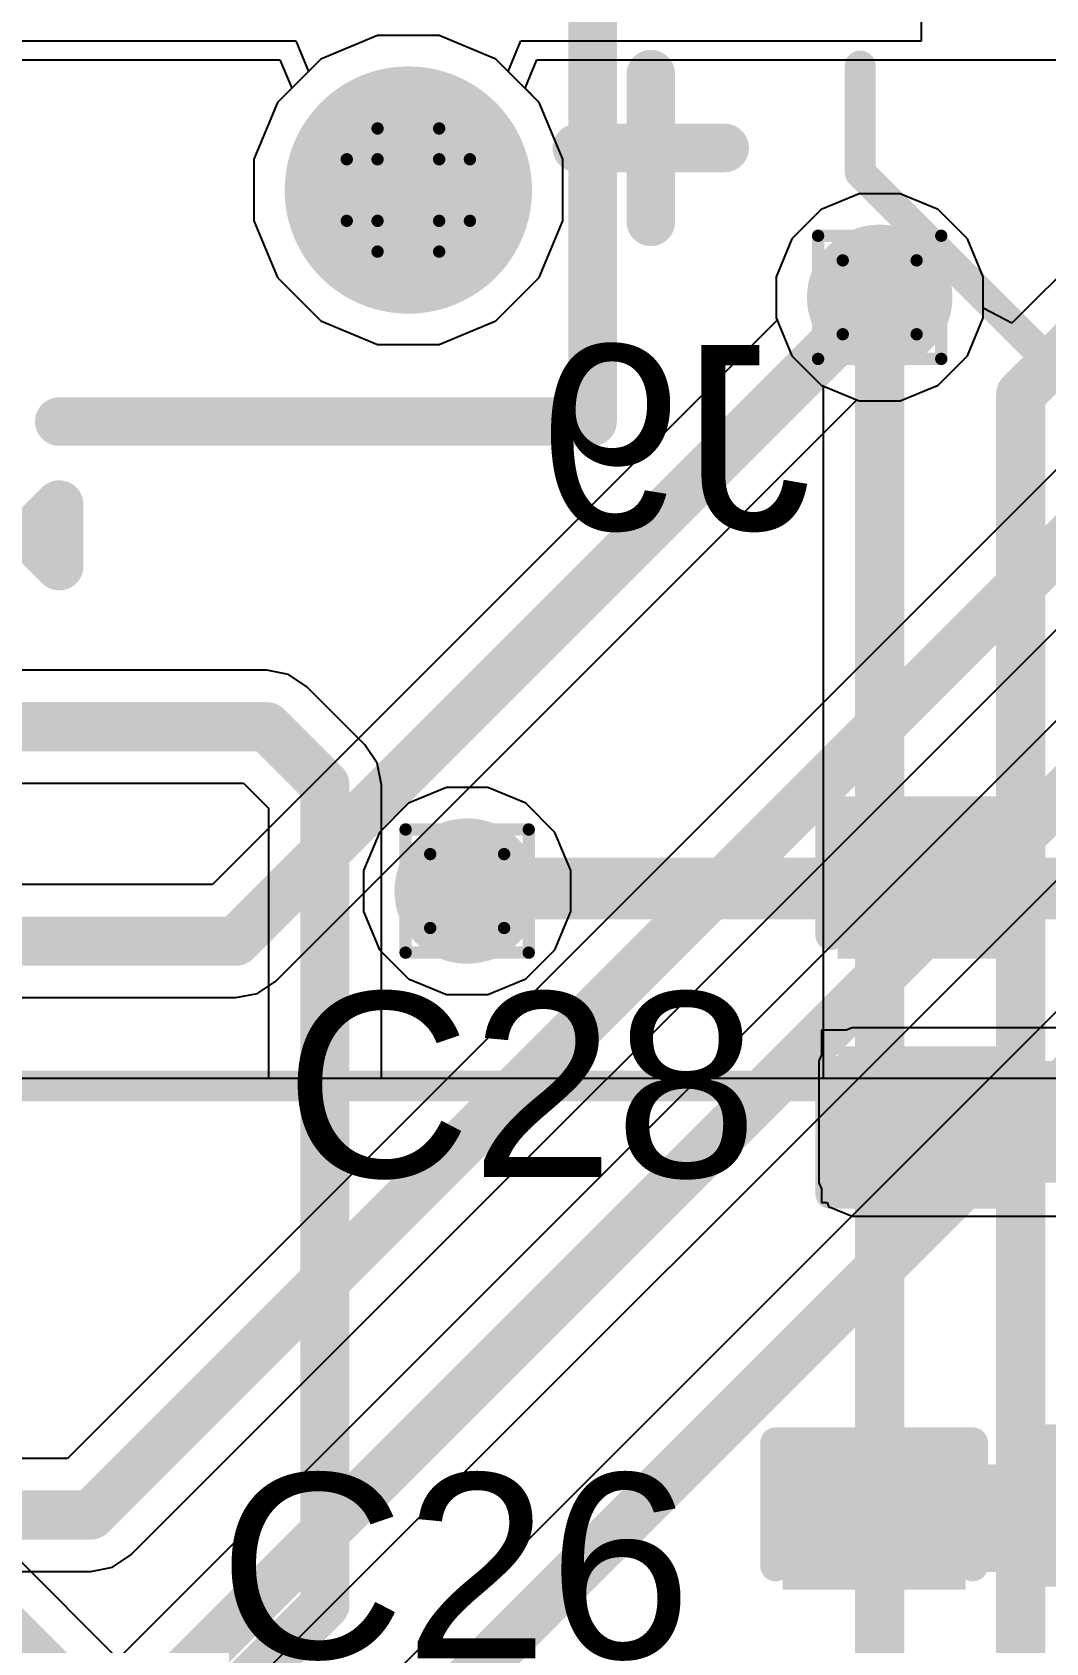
# Model space of a CAD drawing. Header units: inches. Extents: x -22 to 5433, y -13 to 5447.
# Drawn here: x 23 to 27.18, y 20.83 to 27.48 of the extents above; entities that cross this region are included whole.
import ezdxf

# ---------------------------------------------------------------- set-up
doc = ezdxf.new("R2010")
doc.units = ezdxf.units.IN
for name, color, linetype in [('Bottom Layer', 5, 'Continuous'), ('Bottom Overlay', 54, 'Continuous'), ('Bottom Solder', 6, 'Continuous'), ('Drill Drawing', 1, 'Continuous'), ('Ground', 16, 'Continuous'), ('Pad Holes', 156, 'Continuous'), ('Power', 76, 'Continuous'), ('Top Layer', 1, 'Continuous'), ('Top Overlay', 2, 'Continuous'), ('Top Paste', 8, 'Continuous'), ('Top Solder', 216, 'Continuous'), ('Via Holes', 16, 'Continuous')]:
    doc.layers.add(name, color=color, linetype=linetype)
doc.styles.add('Arial', font='', dxfattribs={"height": 0.2})
doc.styles.get('Arial').set_extended_font_data('Arial')

msp = doc.modelspace()

# ---------------------------------------------------------------- hatches: boundary and pattern name
at = {"layer": 'Bottom Layer'}
h = msp.add_hatch(color=5, dxfattribs=at)
edge = h.paths.add_edge_path()
edge.add_arc((26.4948, 26.3842), 0.3, 0, 360)
h = msp.add_hatch(color=5, dxfattribs=at)
edge = h.paths.add_edge_path()
edge.add_arc((24.7932, 23.935), 0.3, 0, 360)
at = {"layer": 'Bottom Solder'}
h = msp.add_hatch(color=6, dxfattribs=at)
edge = h.paths.add_edge_path()
edge.add_arc((24.5506, 26.8267), 0.1016, 0, 360)
at = {"layer": 'Ground'}
h = msp.add_hatch(color=16, dxfattribs=at)
edge = h.paths.add_edge_path()
edge.add_arc((26.4948, 26.3842), 0.3, 0, 360)
h = msp.add_hatch(color=16, dxfattribs=at)
edge = h.paths.add_edge_path()
edge.add_arc((24.7932, 23.935), 0.3, 0, 360)
at = {"layer": 'Pad Holes'}
h = msp.add_hatch(color=7, dxfattribs=at)
edge = h.paths.add_edge_path()
edge.add_arc((24.5506, 26.8267), 0.51, 0, 360)
at = {"layer": 'Power'}
h = msp.add_hatch(color=76, dxfattribs=at)
edge = h.paths.add_edge_path()
edge.add_arc((26.4948, 26.3842), 0.3, 0, 360)
h = msp.add_hatch(color=76, dxfattribs=at)
edge = h.paths.add_edge_path()
edge.add_arc((24.7932, 23.935), 0.3, 0, 360)
at = {"layer": 'Top Layer'}
h = msp.add_hatch(color=1, dxfattribs=at)
edge = h.paths.add_edge_path()
edge.add_arc((26.4948, 26.3842), 0.3, 0, 360)
h = msp.add_hatch(color=1, dxfattribs=at)
edge = h.paths.add_edge_path()
edge.add_arc((24.7932, 23.935), 0.3, 0, 360)
for points in [[(27.0165, 23.7166), (26.3815, 23.7166), (26.3815, 24.1738), (27.0165, 24.1738)], [(26.3815, 22.7315), (28.899, 22.7315), (28.899, 23.234), (26.3815, 23.234)], [(27.0165, 22.7768), (26.3815, 22.7768), (26.3815, 23.234), (27.0165, 23.234)], [(26.1544, 21.126), (27.8165, 21.126), (27.8165, 21.5702), (26.1544, 21.5702)], [(26.1544, 21.5702), (26.7894, 21.5702), (26.7894, 21.113), (26.1544, 21.113)]]:
    msp.add_hatch(color=1, dxfattribs=at).paths.add_polyline_path(points)
at = {"layer": 'Top Paste'}
for points in [[(27.0165, 23.7166), (26.3815, 23.7166), (26.3815, 24.1738), (27.0165, 24.1738)], [(27.0165, 22.7768), (26.3815, 22.7768), (26.3815, 23.234), (27.0165, 23.234)], [(26.1544, 21.5702), (26.7894, 21.5702), (26.7894, 21.113), (26.1544, 21.113)]]:
    msp.add_hatch(color=8, dxfattribs=at).paths.add_polyline_path(points)
at = {"layer": 'Top Solder'}
h = msp.add_hatch(color=216, dxfattribs=at)
edge = h.paths.add_edge_path()
edge.add_arc((24.5506, 26.8267), 0.1016, 0, 360)
for points in [[(27.0765, 23.6566), (26.3215, 23.6566), (26.3215, 24.2338), (27.0765, 24.2338)], [(27.0765, 22.7168), (26.3215, 22.7168), (26.3215, 23.294), (27.0765, 23.294)], [(26.0944, 21.6302), (26.8494, 21.6302), (26.8494, 21.053), (26.0944, 21.053)], [(27.1215, 21.6432), (27.8765, 21.6432), (27.8765, 21.066), (27.1215, 21.066)]]:
    msp.add_hatch(color=216, dxfattribs=at).paths.add_polyline_path(points)
at = {"layer": 'Via Holes'}
h = msp.add_hatch(color=7, dxfattribs=at)
edge = h.paths.add_edge_path()
edge.add_arc((26.4948, 26.3842), 0.15, 0, 360)
h = msp.add_hatch(color=7, dxfattribs=at)
edge = h.paths.add_edge_path()
edge.add_arc((24.7932, 23.935), 0.15, 0, 360)

# ---------------------------------------------------------------- linework, layer by layer
at = {"layer": 'Bottom Layer'}
for p, q in [((26.6674, 27.4426), (26.6674, 32.1966)), ((22.9134, 27.4426), (24.086, 27.4426)), ((24.086, 27.4426), (24.1386, 27.3156)), ((24.9626, 27.3156), (25.0152, 27.4426)), ((25.0152, 27.4426), (26.6674, 27.4426)), ((24.1386, 27.3156), (24.0106, 27.1876)), ((25.0906, 27.1876), (24.9626, 27.3156)), ((24.0106, 27.1876), (23.9136, 26.9535)), ((25.1876, 26.9535), (25.0906, 27.1876)), ((23.9136, 26.9535), (23.9136, 26.7)), ((25.1876, 26.7), (25.1876, 26.9535)), ((26.4098, 26.8112), (26.2529, 26.7462)), ((26.5797, 26.8112), (26.4098, 26.8112)), ((26.7366, 26.7462), (26.5797, 26.8112)), ((26.2529, 26.7462), (26.1328, 26.6261)), ((26.8568, 26.6261), (26.7366, 26.7462)), ((23.9136, 26.7), (24.0106, 26.4659)), ((25.0906, 26.4659), (25.1876, 26.7)), ((26.1328, 26.6261), (26.0678, 26.4691)), ((26.9218, 26.4691), (26.8568, 26.6261)), ((27.3642, 26.6017), (27.0395, 26.277)), ((24.0106, 26.4659), (24.1898, 26.2867)), ((24.9114, 26.2867), (25.0906, 26.4659)), ((26.0678, 26.4691), (26.0678, 26.2993)), ((26.9218, 26.3388), (26.9218, 26.4691)), ((27.0395, 26.277), (26.9218, 26.3388)), ((24.1898, 26.2867), (24.4239, 26.1897)), ((24.6773, 26.1897), (24.9114, 26.2867)), ((26.0678, 26.2993), (26.1328, 26.1423)), ((24.4239, 26.1897), (24.6773, 26.1897)), ((26.1328, 26.1423), (26.2529, 26.0222)), ((26.2529, 26.0222), (26.2617, 26.0186)), ((26.2617, 26.0186), (26.2617, 23.1618)), ((23.9668, 24.8457), (21.4222, 24.8457)), ((24.056, 24.8279), (23.9668, 24.8457)), ((24.1316, 24.7774), (24.056, 24.8279)), ((24.371, 24.538), (24.1316, 24.7774)), ((24.4215, 24.4624), (24.371, 24.538)), ((24.4393, 24.3732), (24.4215, 24.4624)), ((21.4222, 24.3795), (23.8703, 24.3795)), ((23.8703, 24.3795), (23.9731, 24.2767)), ((24.4393, 23.1618), (24.4393, 24.3732)), ((23.9731, 24.2767), (23.9731, 23.1618)), ((30.8611, 23.1618), (6.0711, 23.1618)), ((23.9731, 23.1618), (22.8526, 23.1618)), ((26.2617, 23.1618), (24.4393, 23.1618))]:
    msp.add_line(p, q, dxfattribs=at)
for points in [[(27.0768, 25.9846, 0.2032, 0.2032, 0), (27.7876, 26.6954, 0.2032, 0.2032, 0)], [(26.4948, 20.3156, 0.2032, 0.2032, 0), (26.4948, 26.3842, 0.2032, 0.2032, 0)], [(27.0768, 19.9828, 0.2032, 0.2032, 0), (27.0768, 25.9846, 0.2032, 0.2032, 0)], [(21.0566, 24.6126, 0.2032, 0.2032, 0), (23.9668, 24.6126, 0.2032, 0.2032, 0)], [(23.9668, 24.6126, 0.2032, 0.2032, 0), (24.2062, 24.3732, 0.2032, 0.2032, 0)], [(24.2062, 20.9911, 0.2032, 0.2032, 0), (24.2062, 24.3732, 0.2032, 0.2032, 0)], [(23.1476, 19.9325, 0.2032, 0.2032, 0), (24.2062, 20.9911, 0.2032, 0.2032, 0)]]:
    msp.add_lwpolyline(points, format="xyseb", dxfattribs=at)
for points in [[(26.444, 26.3842, 0.1016, 0.1016, 1), (26.5456, 26.3842, 0.1016, 0.1016, 1)], [(27.026, 25.9846, 0.1016, 0.1016, 1), (27.1276, 25.9846, 0.1016, 0.1016, 1)], [(27.026, 25.9846, 0.1016, 0.1016, 1), (27.1276, 25.9846, 0.1016, 0.1016, 1)], [(23.916, 24.6126, 0.1016, 0.1016, 1), (24.0176, 24.6126, 0.1016, 0.1016, 1)], [(23.916, 24.6126, 0.1016, 0.1016, 1), (24.0176, 24.6126, 0.1016, 0.1016, 1)], [(24.1554, 24.3732, 0.1016, 0.1016, 1), (24.257, 24.3732, 0.1016, 0.1016, 1)], [(24.1554, 24.3732, 0.1016, 0.1016, 1), (24.257, 24.3732, 0.1016, 0.1016, 1)], [(24.1554, 20.9911, 0.1016, 0.1016, 1), (24.257, 20.9911, 0.1016, 0.1016, 1)], [(24.1554, 20.9911, 0.1016, 0.1016, 1), (24.257, 20.9911, 0.1016, 0.1016, 1)]]:
    msp.add_lwpolyline(points, format="xyseb", close=True, dxfattribs=at)
at = {"layer": 'Bottom Overlay'}
for points in [[(25.5508, 26.6954, 0.2, 0.2, 0), (25.5508, 27.305, 0.2, 0.2, 0)], [(26.4144, 26.8986, 0.127, 0.127, 0), (26.4144, 27.3385, 0.127, 0.127, 0)], [(25.246, 27.0002, 0.2, 0.2, 0), (25.8556, 27.0002, 0.2, 0.2, 0)], [(26.4144, 26.8986, 0.127, 0.127, 0), (27.8114, 25.5016, 0.127, 0.127, 0)], [(4.9576, 23.1309, 0.127, 0.127, 0), (31.9576, 23.1309, 0.127, 0.127, 0)]]:
    msp.add_lwpolyline(points, format="xyseb", dxfattribs=at)
for points in [[(25.5008, 27.305, 0.1, 0.1, 1), (25.6008, 27.305, 0.1, 0.1, 1)], [(26.3826, 27.3385, 0.0635, 0.0635, 1), (26.4461, 27.3385, 0.0635, 0.0635, 1)], [(25.196, 27.0002, 0.1, 0.1, 1), (25.296, 27.0002, 0.1, 0.1, 1)], [(25.8056, 27.0002, 0.1, 0.1, 1), (25.9056, 27.0002, 0.1, 0.1, 1)], [(26.3826, 26.8986, 0.0635, 0.0635, 1), (26.4461, 26.8986, 0.0635, 0.0635, 1)], [(26.3826, 26.8986, 0.0635, 0.0635, 1), (26.4461, 26.8986, 0.0635, 0.0635, 1)], [(25.5008, 26.6954, 0.1, 0.1, 1), (25.6008, 26.6954, 0.1, 0.1, 1)]]:
    msp.add_lwpolyline(points, format="xyseb", close=True, dxfattribs=at)
at = {"layer": 'Drill Drawing'}
for points in [[(24.4236, 26.9537, 0.0508, 0.0508, 0), (24.4236, 27.0807, 0.0508, 0.0508, 0)], [(24.4236, 27.0807, 0.0508, 0.0508, 0), (24.6776, 27.0807, 0.0508, 0.0508, 0)], [(24.6776, 26.9537, 0.0508, 0.0508, 0), (24.6776, 27.0807, 0.0508, 0.0508, 0)], [(24.2966, 26.6997, 0.0508, 0.0508, 0), (24.2966, 26.9537, 0.0508, 0.0508, 0)], [(24.2966, 26.9537, 0.0508, 0.0508, 0), (24.4236, 26.9537, 0.0508, 0.0508, 0)], [(24.6776, 26.9537, 0.0508, 0.0508, 0), (24.8046, 26.9537, 0.0508, 0.0508, 0)], [(24.8046, 26.6997, 0.0508, 0.0508, 0), (24.8046, 26.9537, 0.0508, 0.0508, 0)], [(24.2966, 26.6997, 0.0508, 0.0508, 0), (24.4236, 26.6997, 0.0508, 0.0508, 0)], [(24.4236, 26.5727, 0.0508, 0.0508, 0), (24.4236, 26.6997, 0.0508, 0.0508, 0)], [(24.6776, 26.6997, 0.0508, 0.0508, 0), (24.8046, 26.6997, 0.0508, 0.0508, 0)], [(24.6776, 26.5727, 0.0508, 0.0508, 0), (24.6776, 26.6997, 0.0508, 0.0508, 0)], [(26.2408, 26.6382, 0.0508, 0.0508, 0), (26.7488, 26.6382, 0.0508, 0.0508, 0)], [(26.2408, 26.1302, 0.0508, 0.0508, 0), (26.2408, 26.6382, 0.0508, 0.0508, 0)], [(26.7488, 26.1302, 0.0508, 0.0508, 0), (26.7488, 26.6382, 0.0508, 0.0508, 0)], [(24.4236, 26.5727, 0.0508, 0.0508, 0), (24.6776, 26.5727, 0.0508, 0.0508, 0)], [(26.3424, 26.5366, 0.0508, 0.0508, 0), (26.6472, 26.5366, 0.0508, 0.0508, 0)], [(26.3424, 26.2318, 0.0508, 0.0508, 0), (26.3424, 26.5366, 0.0508, 0.0508, 0)], [(26.6472, 26.2318, 0.0508, 0.0508, 0), (26.6472, 26.5366, 0.0508, 0.0508, 0)], [(26.3424, 26.2318, 0.0508, 0.0508, 0), (26.6472, 26.2318, 0.0508, 0.0508, 0)], [(26.2408, 26.1302, 0.0508, 0.0508, 0), (26.7488, 26.1302, 0.0508, 0.0508, 0)], [(24.5392, 24.189, 0.0508, 0.0508, 0), (25.0472, 24.189, 0.0508, 0.0508, 0)], [(24.5392, 23.681, 0.0508, 0.0508, 0), (24.5392, 24.189, 0.0508, 0.0508, 0)], [(25.0472, 23.681, 0.0508, 0.0508, 0), (25.0472, 24.189, 0.0508, 0.0508, 0)], [(24.6408, 24.0874, 0.0508, 0.0508, 0), (24.9456, 24.0874, 0.0508, 0.0508, 0)], [(24.6408, 23.7826, 0.0508, 0.0508, 0), (24.6408, 24.0874, 0.0508, 0.0508, 0)], [(24.9456, 23.7826, 0.0508, 0.0508, 0), (24.9456, 24.0874, 0.0508, 0.0508, 0)], [(24.6408, 23.7826, 0.0508, 0.0508, 0), (24.9456, 23.7826, 0.0508, 0.0508, 0)], [(24.5392, 23.681, 0.0508, 0.0508, 0), (25.0472, 23.681, 0.0508, 0.0508, 0)]]:
    msp.add_lwpolyline(points, format="xyseb", dxfattribs=at)
for points in [[(24.4109, 27.0807, 0.0254, 0.0254, 1), (24.4363, 27.0807, 0.0254, 0.0254, 1)], [(24.4109, 27.0807, 0.0254, 0.0254, 1), (24.4363, 27.0807, 0.0254, 0.0254, 1)], [(24.6649, 27.0807, 0.0254, 0.0254, 1), (24.6903, 27.0807, 0.0254, 0.0254, 1)], [(24.6649, 27.0807, 0.0254, 0.0254, 1), (24.6903, 27.0807, 0.0254, 0.0254, 1)], [(24.2839, 26.9537, 0.0254, 0.0254, 1), (24.3093, 26.9537, 0.0254, 0.0254, 1)], [(24.2839, 26.9537, 0.0254, 0.0254, 1), (24.3093, 26.9537, 0.0254, 0.0254, 1)], [(24.4109, 26.9537, 0.0254, 0.0254, 1), (24.4363, 26.9537, 0.0254, 0.0254, 1)], [(24.4109, 26.9537, 0.0254, 0.0254, 1), (24.4363, 26.9537, 0.0254, 0.0254, 1)], [(24.6649, 26.9537, 0.0254, 0.0254, 1), (24.6903, 26.9537, 0.0254, 0.0254, 1)], [(24.6649, 26.9537, 0.0254, 0.0254, 1), (24.6903, 26.9537, 0.0254, 0.0254, 1)], [(24.7919, 26.9537, 0.0254, 0.0254, 1), (24.8173, 26.9537, 0.0254, 0.0254, 1)], [(24.7919, 26.9537, 0.0254, 0.0254, 1), (24.8173, 26.9537, 0.0254, 0.0254, 1)], [(24.2839, 26.6997, 0.0254, 0.0254, 1), (24.3093, 26.6997, 0.0254, 0.0254, 1)], [(24.2839, 26.6997, 0.0254, 0.0254, 1), (24.3093, 26.6997, 0.0254, 0.0254, 1)], [(24.4109, 26.6997, 0.0254, 0.0254, 1), (24.4363, 26.6997, 0.0254, 0.0254, 1)], [(24.4109, 26.6997, 0.0254, 0.0254, 1), (24.4363, 26.6997, 0.0254, 0.0254, 1)], [(24.6649, 26.6997, 0.0254, 0.0254, 1), (24.6903, 26.6997, 0.0254, 0.0254, 1)], [(24.6649, 26.6997, 0.0254, 0.0254, 1), (24.6903, 26.6997, 0.0254, 0.0254, 1)], [(24.7919, 26.6997, 0.0254, 0.0254, 1), (24.8173, 26.6997, 0.0254, 0.0254, 1)], [(24.7919, 26.6997, 0.0254, 0.0254, 1), (24.8173, 26.6997, 0.0254, 0.0254, 1)], [(26.2281, 26.6382, 0.0254, 0.0254, 1), (26.2535, 26.6382, 0.0254, 0.0254, 1)], [(26.2281, 26.6382, 0.0254, 0.0254, 1), (26.2535, 26.6382, 0.0254, 0.0254, 1)], [(26.7361, 26.6382, 0.0254, 0.0254, 1), (26.7615, 26.6382, 0.0254, 0.0254, 1)], [(26.7361, 26.6382, 0.0254, 0.0254, 1), (26.7615, 26.6382, 0.0254, 0.0254, 1)], [(24.4109, 26.5727, 0.0254, 0.0254, 1), (24.4363, 26.5727, 0.0254, 0.0254, 1)], [(24.4109, 26.5727, 0.0254, 0.0254, 1), (24.4363, 26.5727, 0.0254, 0.0254, 1)], [(24.6649, 26.5727, 0.0254, 0.0254, 1), (24.6903, 26.5727, 0.0254, 0.0254, 1)], [(24.6649, 26.5727, 0.0254, 0.0254, 1), (24.6903, 26.5727, 0.0254, 0.0254, 1)], [(26.3297, 26.5366, 0.0254, 0.0254, 1), (26.3551, 26.5366, 0.0254, 0.0254, 1)], [(26.3297, 26.5366, 0.0254, 0.0254, 1), (26.3551, 26.5366, 0.0254, 0.0254, 1)], [(26.6345, 26.5366, 0.0254, 0.0254, 1), (26.6599, 26.5366, 0.0254, 0.0254, 1)], [(26.6345, 26.5366, 0.0254, 0.0254, 1), (26.6599, 26.5366, 0.0254, 0.0254, 1)], [(26.3297, 26.2318, 0.0254, 0.0254, 1), (26.3551, 26.2318, 0.0254, 0.0254, 1)], [(26.3297, 26.2318, 0.0254, 0.0254, 1), (26.3551, 26.2318, 0.0254, 0.0254, 1)], [(26.6345, 26.2318, 0.0254, 0.0254, 1), (26.6599, 26.2318, 0.0254, 0.0254, 1)], [(26.6345, 26.2318, 0.0254, 0.0254, 1), (26.6599, 26.2318, 0.0254, 0.0254, 1)], [(26.2281, 26.1302, 0.0254, 0.0254, 1), (26.2535, 26.1302, 0.0254, 0.0254, 1)], [(26.2281, 26.1302, 0.0254, 0.0254, 1), (26.2535, 26.1302, 0.0254, 0.0254, 1)], [(26.7361, 26.1302, 0.0254, 0.0254, 1), (26.7615, 26.1302, 0.0254, 0.0254, 1)], [(26.7361, 26.1302, 0.0254, 0.0254, 1), (26.7615, 26.1302, 0.0254, 0.0254, 1)], [(24.5265, 24.189, 0.0254, 0.0254, 1), (24.5519, 24.189, 0.0254, 0.0254, 1)], [(24.5265, 24.189, 0.0254, 0.0254, 1), (24.5519, 24.189, 0.0254, 0.0254, 1)], [(25.0345, 24.189, 0.0254, 0.0254, 1), (25.0599, 24.189, 0.0254, 0.0254, 1)], [(25.0345, 24.189, 0.0254, 0.0254, 1), (25.0599, 24.189, 0.0254, 0.0254, 1)], [(24.6281, 24.0874, 0.0254, 0.0254, 1), (24.6535, 24.0874, 0.0254, 0.0254, 1)], [(24.6281, 24.0874, 0.0254, 0.0254, 1), (24.6535, 24.0874, 0.0254, 0.0254, 1)], [(24.9329, 24.0874, 0.0254, 0.0254, 1), (24.9583, 24.0874, 0.0254, 0.0254, 1)], [(24.9329, 24.0874, 0.0254, 0.0254, 1), (24.9583, 24.0874, 0.0254, 0.0254, 1)], [(24.6281, 23.7826, 0.0254, 0.0254, 1), (24.6535, 23.7826, 0.0254, 0.0254, 1)], [(24.6281, 23.7826, 0.0254, 0.0254, 1), (24.6535, 23.7826, 0.0254, 0.0254, 1)], [(24.9329, 23.7826, 0.0254, 0.0254, 1), (24.9583, 23.7826, 0.0254, 0.0254, 1)], [(24.9329, 23.7826, 0.0254, 0.0254, 1), (24.9583, 23.7826, 0.0254, 0.0254, 1)], [(24.5265, 23.681, 0.0254, 0.0254, 1), (24.5519, 23.681, 0.0254, 0.0254, 1)], [(24.5265, 23.681, 0.0254, 0.0254, 1), (24.5519, 23.681, 0.0254, 0.0254, 1)], [(25.0345, 23.681, 0.0254, 0.0254, 1), (25.0599, 23.681, 0.0254, 0.0254, 1)], [(25.0345, 23.681, 0.0254, 0.0254, 1), (25.0599, 23.681, 0.0254, 0.0254, 1)]]:
    msp.add_lwpolyline(points, format="xyseb", close=True, dxfattribs=at)
at = {"layer": 'Ground'}
for p, q in [((31.7812, 27.996), (23.6327, 19.8476)), ((24.4239, 27.4637), (24.1898, 27.3668)), ((24.6773, 27.4637), (24.4239, 27.4637)), ((24.9114, 27.3668), (24.6773, 27.4637)), ((24.1898, 27.3668), (24.0106, 27.1876)), ((25.0906, 27.1876), (24.9114, 27.3668)), ((24.0106, 27.1876), (23.9136, 26.9535)), ((25.1876, 26.9535), (25.0906, 27.1876)), ((23.9136, 26.9535), (23.9136, 26.7)), ((25.1876, 26.7), (25.1876, 26.9535)), ((26.4098, 26.8112), (26.2529, 26.7462)), ((26.5797, 26.8112), (26.4098, 26.8112)), ((26.7366, 26.7462), (26.5797, 26.8112)), ((26.2529, 26.7462), (26.1328, 26.6261)), ((26.8568, 26.6261), (26.7366, 26.7462)), ((23.9136, 26.7), (24.0106, 26.4659)), ((25.0906, 26.4659), (25.1876, 26.7)), ((26.1328, 26.6261), (26.0678, 26.4691)), ((26.9218, 26.4691), (26.8568, 26.6261)), ((24.0106, 26.4659), (24.1898, 26.2867)), ((24.9114, 26.2867), (25.0906, 26.4659)), ((26.0678, 26.4691), (26.0678, 26.2993)), ((26.9218, 26.2993), (26.9218, 26.4691)), ((24.1898, 26.2867), (24.4239, 26.1897)), ((24.6773, 26.1897), (24.9114, 26.2867)), ((26.0714, 26.2905), (25.0762, 25.2952)), ((26.0678, 26.2993), (26.0714, 26.2905)), ((26.8568, 26.1423), (26.9218, 26.2993)), ((24.4239, 26.1897), (24.6773, 26.1897)), ((26.7366, 26.0222), (26.8568, 26.1423)), ((26.5797, 25.9572), (26.7366, 26.0222)), ((25.4058, 24.9656), (26.401, 25.9608)), ((26.401, 25.9608), (26.4098, 25.9572)), ((26.4098, 25.9572), (26.5797, 25.9572)), ((27.3642, 25.8143), (23.1445, 21.5945)), ((23.4058, 21.1966), (27.6939, 25.4846)), ((27.9169, 25.3318), (23.2651, 20.6801)), ((25.0762, 25.2952), (23.7424, 23.9615)), ((23.5265, 20.2822), (28.2465, 25.0022)), ((24.0038, 23.5636), (25.4058, 24.9656)), ((23.7424, 23.9615), (13.0965, 23.9615)), ((23.9282, 23.5131), (24.0038, 23.5636)), ((13, 23.4953), (23.839, 23.4953)), ((23.839, 23.4953), (23.9282, 23.5131)), ((23.1445, 21.5945), (22.7324, 21.5945)), ((23.3302, 21.1461), (23.4058, 21.1966)), ((11.8577, 21.1283), (23.241, 21.1283)), ((23.241, 21.1283), (23.3302, 21.1461))]:
    msp.add_line(p, q, dxfattribs=at)
for points in [[(23.7293, 19.6145, 0.2032, 0.2032, 0), (32.0802, 27.9654, 0.2032, 0.2032, 0)], [(25.241, 25.1304, 0.2032, 0.2032, 0), (26.4948, 26.3842, 0.2032, 0.2032, 0)], [(23.241, 21.3614, 0.2032, 0.2032, 0), (27.7876, 25.908, 0.2032, 0.2032, 0)], [(23.3617, 20.447, 0.2032, 0.2032, 0), (28.3402, 25.4256, 0.2032, 0.2032, 0)], [(23.839, 23.7284, 0.2032, 0.2032, 0), (25.241, 25.1304, 0.2032, 0.2032, 0)], [(13, 23.7284, 0.2032, 0.2032, 0), (23.839, 23.7284, 0.2032, 0.2032, 0)], [(11.8577, 21.3614, 0.2032, 0.2032, 0), (23.241, 21.3614, 0.2032, 0.2032, 0)]]:
    msp.add_lwpolyline(points, format="xyseb", dxfattribs=at)
for points in [[(26.444, 26.3842, 0.1016, 0.1016, 1), (26.5456, 26.3842, 0.1016, 0.1016, 1)], [(25.1902, 25.1304, 0.1016, 0.1016, 1), (25.2918, 25.1304, 0.1016, 0.1016, 1)], [(25.1902, 25.1304, 0.1016, 0.1016, 1), (25.2918, 25.1304, 0.1016, 0.1016, 1)], [(23.7882, 23.7284, 0.1016, 0.1016, 1), (23.8898, 23.7284, 0.1016, 0.1016, 1)], [(23.7882, 23.7284, 0.1016, 0.1016, 1), (23.8898, 23.7284, 0.1016, 0.1016, 1)], [(23.1902, 21.3614, 0.1016, 0.1016, 1), (23.2918, 21.3614, 0.1016, 0.1016, 1)], [(23.1902, 21.3614, 0.1016, 0.1016, 1), (23.2918, 21.3614, 0.1016, 0.1016, 1)]]:
    msp.add_lwpolyline(points, format="xyseb", close=True, dxfattribs=at)
at = {"layer": 'Power'}
for p, q in [((24.4239, 27.4637), (24.1898, 27.3668)), ((24.6773, 27.4637), (24.4239, 27.4637)), ((24.9114, 27.3668), (24.6773, 27.4637)), ((24.1898, 27.3668), (24.0106, 27.1876)), ((25.0906, 27.1876), (24.9114, 27.3668)), ((24.0106, 27.1876), (23.9136, 26.9535)), ((25.1876, 26.9535), (25.0906, 27.1876)), ((23.9136, 26.9535), (23.9136, 26.7)), ((25.1876, 26.7), (25.1876, 26.9535)), ((26.4098, 26.8112), (26.2529, 26.7462)), ((26.5797, 26.8112), (26.4098, 26.8112)), ((26.7366, 26.7462), (26.5797, 26.8112)), ((26.2529, 26.7462), (26.1328, 26.6261)), ((26.8568, 26.6261), (26.7366, 26.7462)), ((23.9136, 26.7), (24.0106, 26.4659)), ((25.0906, 26.4659), (25.1876, 26.7)), ((26.1328, 26.6261), (26.0678, 26.4691)), ((26.9218, 26.4691), (26.8568, 26.6261)), ((24.0106, 26.4659), (24.1898, 26.2867)), ((24.9114, 26.2867), (25.0906, 26.4659)), ((26.0678, 26.4691), (26.0678, 26.2993)), ((26.9218, 26.2993), (26.9218, 26.4691)), ((24.1898, 26.2867), (24.4239, 26.1897)), ((24.6773, 26.1897), (24.9114, 26.2867)), ((26.0678, 26.2993), (26.1328, 26.1423)), ((26.8568, 26.1423), (26.9218, 26.2993)), ((24.4239, 26.1897), (24.6773, 26.1897)), ((26.1328, 26.1423), (26.2529, 26.0222)), ((26.7366, 26.0222), (26.8568, 26.1423)), ((26.2529, 26.0222), (26.4098, 25.9572)), ((26.5797, 25.9572), (26.7366, 26.0222)), ((26.4098, 25.9572), (26.5797, 25.9572)), ((24.7082, 24.362), (24.5513, 24.297)), ((24.8781, 24.362), (24.7082, 24.362)), ((25.035, 24.297), (24.8781, 24.362)), ((24.5513, 24.297), (24.4312, 24.1769)), ((25.1551, 24.1769), (25.035, 24.297)), ((24.4312, 24.1769), (24.3662, 24.02)), ((25.2202, 24.02), (25.1551, 24.1769)), ((24.3662, 24.02), (24.3662, 23.8501)), ((25.2202, 23.8501), (25.2202, 24.02)), ((24.3662, 23.8501), (24.4312, 23.6932)), ((25.1551, 23.6932), (25.2202, 23.8501)), ((24.4312, 23.6932), (24.5513, 23.573)), ((25.035, 23.573), (25.1551, 23.6932)), ((24.5513, 23.573), (24.7082, 23.508)), ((24.8781, 23.508), (25.035, 23.573)), ((24.7082, 23.508), (24.8781, 23.508)), ((24.9453, 19.1759), (22.5523, 21.569))]:
    msp.add_line(p, q, dxfattribs=at)
msp.add_lwpolyline([(21.157, 22.6346, 0.2032, 0.2032, 0), (24.7805, 19.0111, 0.2032, 0.2032, 0)], format="xyseb", dxfattribs=at)
at = {"layer": 'Top Layer'}
for p, q in [((20.5302, 27.3637), (24.0208, 27.3637)), ((24.0208, 27.3637), (24.0694, 27.2464)), ((25.0318, 27.2464), (25.0804, 27.3637)), ((25.0804, 27.3637), (32.3015, 27.3637)), ((24.0694, 27.2464), (24.0106, 27.1876)), ((25.0906, 27.1876), (25.0318, 27.2464)), ((24.0106, 27.1876), (23.9136, 26.9535)), ((25.1876, 26.9535), (25.0906, 27.1876)), ((23.9136, 26.9535), (23.9136, 26.7)), ((25.1876, 26.7), (25.1876, 26.9535)), ((26.4098, 26.8112), (26.2529, 26.7462)), ((26.5797, 26.8112), (26.4098, 26.8112)), ((26.7366, 26.7462), (26.5797, 26.8112)), ((26.2529, 26.7462), (26.1328, 26.6261)), ((26.8568, 26.6261), (26.7366, 26.7462)), ((23.9136, 26.7), (24.0106, 26.4659)), ((25.0906, 26.4659), (25.1876, 26.7)), ((26.1328, 26.6261), (26.0678, 26.4691)), ((26.9218, 26.4691), (26.8568, 26.6261)), ((24.0106, 26.4659), (24.1898, 26.2867)), ((24.9114, 26.2867), (25.0906, 26.4659)), ((26.0678, 26.4691), (26.0678, 26.2993)), ((26.9218, 26.2993), (26.9218, 26.4691)), ((24.1898, 26.2867), (24.4239, 26.1897)), ((24.6773, 26.1897), (24.9114, 26.2867)), ((26.0678, 26.2993), (26.1328, 26.1423)), ((26.8568, 26.1423), (26.9218, 26.2993)), ((24.4239, 26.1897), (24.6773, 26.1897)), ((26.1328, 26.1423), (26.2529, 26.0222)), ((26.7366, 26.0222), (26.8568, 26.1423)), ((26.2529, 26.0222), (26.4098, 25.9572)), ((26.5797, 25.9572), (26.7366, 26.0222)), ((26.4098, 25.9572), (26.5797, 25.9572)), ((26.3563, 23.361), (26.2545, 23.361)), ((26.2545, 23.361), (26.2545, 23.2592)), ((26.3815, 23.3714), (26.3563, 23.361)), ((27.478, 23.3714), (26.3815, 23.3714)), ((26.2545, 23.2592), (26.2441, 23.234)), ((26.2441, 23.234), (26.2441, 22.7315)), ((26.2441, 22.7315), (26.2545, 22.7062)), ((26.2545, 22.7062), (26.2545, 22.6498)), ((26.2545, 22.6498), (26.2779, 22.6498)), ((26.2779, 22.6498), (26.2843, 22.6343)), ((26.2843, 22.6343), (26.3815, 22.594)), ((26.3815, 22.594), (27.3616, 22.594))]:
    msp.add_line(p, q, dxfattribs=at)
for points in [[(24.7932, 23.9452, 0.254, 0.254, 0), (26.699, 23.9452, 0.254, 0.254, 0)], [(24.7932, 23.935, 0.254, 0.254, 0), (24.7932, 23.9452, 0.254, 0.254, 0)], [(26.699, 23.9452, 0.254, 0.254, 0), (27.8824, 23.9452, 0.254, 0.254, 0)]]:
    msp.add_lwpolyline(points, format="xyseb", dxfattribs=at)
for points in [[(24.7297, 23.9452, 0.127, 0.127, 1), (24.8567, 23.9452, 0.127, 0.127, 1)], [(24.7297, 23.9452, 0.127, 0.127, 1), (24.8567, 23.9452, 0.127, 0.127, 1)], [(24.7297, 23.935, 0.127, 0.127, 1), (24.8567, 23.935, 0.127, 0.127, 1)], [(26.6355, 23.9452, 0.127, 0.127, 1), (26.7625, 23.9452, 0.127, 0.127, 1)], [(26.6355, 23.9452, 0.127, 0.127, 1), (26.7625, 23.9452, 0.127, 0.127, 1)]]:
    msp.add_lwpolyline(points, format="xyseb", close=True, dxfattribs=at)
at = {"layer": 'Top Overlay'}
for points in [[(25.3106, 25.8717, 0.2, 0.2, 0), (25.3106, 28.1567, 0.2, 0.2, 0)], [(23.1106, 25.8717, 0.2, 0.2, 0), (25.3106, 25.8717, 0.2, 0.2, 0)], [(22.9836, 25.4023, 0.2, 0.2, 0), (23.1106, 25.5293, 0.2, 0.2, 0)], [(23.1106, 25.2753, 0.2, 0.2, 0), (23.1106, 25.5293, 0.2, 0.2, 0)], [(22.9836, 25.4023, 0.2, 0.2, 0), (23.1106, 25.2753, 0.2, 0.2, 0)], [(26.2926, 24.2627, 0.127, 0.127, 0), (27.1054, 24.2627, 0.127, 0.127, 0)], [(26.2926, 23.7547, 0.127, 0.127, 0), (26.2926, 24.2627, 0.127, 0.127, 0)], [(27.1054, 23.7547, 0.127, 0.127, 0), (27.1054, 24.2627, 0.127, 0.127, 0)], [(26.2926, 22.6879, 0.127, 0.127, 0), (26.2926, 23.1959, 0.127, 0.127, 0)], [(27.1054, 22.6879, 0.127, 0.127, 0), (27.1054, 23.1959, 0.127, 0.127, 0)], [(26.2926, 22.6879, 0.127, 0.127, 0), (27.1054, 22.6879, 0.127, 0.127, 0)], [(27.0926, 21.6721, 0.127, 0.127, 0), (27.9054, 21.6721, 0.127, 0.127, 0)], [(27.0926, 21.1641, 0.127, 0.127, 0), (27.0926, 21.6721, 0.127, 0.127, 0)], [(26.0655, 21.6591, 0.127, 0.127, 0), (26.8783, 21.6591, 0.127, 0.127, 0)], [(26.0655, 21.1511, 0.127, 0.127, 0), (26.0655, 21.6591, 0.127, 0.127, 0)], [(26.8783, 21.1511, 0.127, 0.127, 0), (26.8783, 21.6591, 0.127, 0.127, 0)]]:
    msp.add_lwpolyline(points, format="xyseb", dxfattribs=at)
for points in [[(23.0606, 25.8717, 0.1, 0.1, 1), (23.1606, 25.8717, 0.1, 0.1, 1)], [(25.2606, 25.8717, 0.1, 0.1, 1), (25.3606, 25.8717, 0.1, 0.1, 1)], [(25.2606, 25.8717, 0.1, 0.1, 1), (25.3606, 25.8717, 0.1, 0.1, 1)], [(23.0606, 25.5293, 0.1, 0.1, 1), (23.1606, 25.5293, 0.1, 0.1, 1)], [(23.0606, 25.5293, 0.1, 0.1, 1), (23.1606, 25.5293, 0.1, 0.1, 1)], [(22.9336, 25.4023, 0.1, 0.1, 1), (23.0336, 25.4023, 0.1, 0.1, 1)], [(22.9336, 25.4023, 0.1, 0.1, 1), (23.0336, 25.4023, 0.1, 0.1, 1)], [(23.0606, 25.2753, 0.1, 0.1, 1), (23.1606, 25.2753, 0.1, 0.1, 1)], [(23.0606, 25.2753, 0.1, 0.1, 1), (23.1606, 25.2753, 0.1, 0.1, 1)], [(26.2609, 24.2627, 0.0635, 0.0635, 1), (26.3244, 24.2627, 0.0635, 0.0635, 1)], [(26.2609, 24.2627, 0.0635, 0.0635, 1), (26.3244, 24.2627, 0.0635, 0.0635, 1)], [(27.0737, 24.2627, 0.0635, 0.0635, 1), (27.1372, 24.2627, 0.0635, 0.0635, 1)], [(27.0737, 24.2627, 0.0635, 0.0635, 1), (27.1372, 24.2627, 0.0635, 0.0635, 1)], [(26.2609, 23.7547, 0.0635, 0.0635, 1), (26.3244, 23.7547, 0.0635, 0.0635, 1)], [(27.0737, 23.7547, 0.0635, 0.0635, 1), (27.1372, 23.7547, 0.0635, 0.0635, 1)], [(26.2609, 23.1959, 0.0635, 0.0635, 1), (26.3244, 23.1959, 0.0635, 0.0635, 1)], [(27.0737, 23.1959, 0.0635, 0.0635, 1), (27.1372, 23.1959, 0.0635, 0.0635, 1)], [(26.2609, 22.6879, 0.0635, 0.0635, 1), (26.3244, 22.6879, 0.0635, 0.0635, 1)], [(26.2609, 22.6879, 0.0635, 0.0635, 1), (26.3244, 22.6879, 0.0635, 0.0635, 1)], [(27.0737, 22.6879, 0.0635, 0.0635, 1), (27.1372, 22.6879, 0.0635, 0.0635, 1)], [(27.0737, 22.6879, 0.0635, 0.0635, 1), (27.1372, 22.6879, 0.0635, 0.0635, 1)], [(27.0609, 21.6721, 0.0635, 0.0635, 1), (27.1244, 21.6721, 0.0635, 0.0635, 1)], [(27.0609, 21.6721, 0.0635, 0.0635, 1), (27.1244, 21.6721, 0.0635, 0.0635, 1)], [(26.0338, 21.6591, 0.0635, 0.0635, 1), (26.0973, 21.6591, 0.0635, 0.0635, 1)], [(26.0338, 21.6591, 0.0635, 0.0635, 1), (26.0973, 21.6591, 0.0635, 0.0635, 1)], [(26.8466, 21.6591, 0.0635, 0.0635, 1), (26.9101, 21.6591, 0.0635, 0.0635, 1)], [(26.8466, 21.6591, 0.0635, 0.0635, 1), (26.9101, 21.6591, 0.0635, 0.0635, 1)], [(26.0338, 21.1511, 0.0635, 0.0635, 1), (26.0973, 21.1511, 0.0635, 0.0635, 1)], [(26.8466, 21.1511, 0.0635, 0.0635, 1), (26.9101, 21.1511, 0.0635, 0.0635, 1)], [(27.0609, 21.1641, 0.0635, 0.0635, 1), (27.1244, 21.1641, 0.0635, 0.0635, 1)]]:
    msp.add_lwpolyline(points, format="xyseb", close=True, dxfattribs=at)

# ---------------------------------------------------------------- texts
at = {"layer": 'Bottom Overlay', "style": 'Arial', "text_generation_flag": 2}
msp.add_text('J9', height=0.762, dxfattribs=at).set_placement((26.2126, 25.4255))
at = {"layer": 'Top Overlay', "style": 'Arial'}
for s, p in [('C28', (24.0402, 22.7552)), ('C26', (23.7673, 20.7702))]:
    msp.add_text(s, height=0.762, dxfattribs=at).set_placement(p)

doc.saveas('drawing.dxf')
